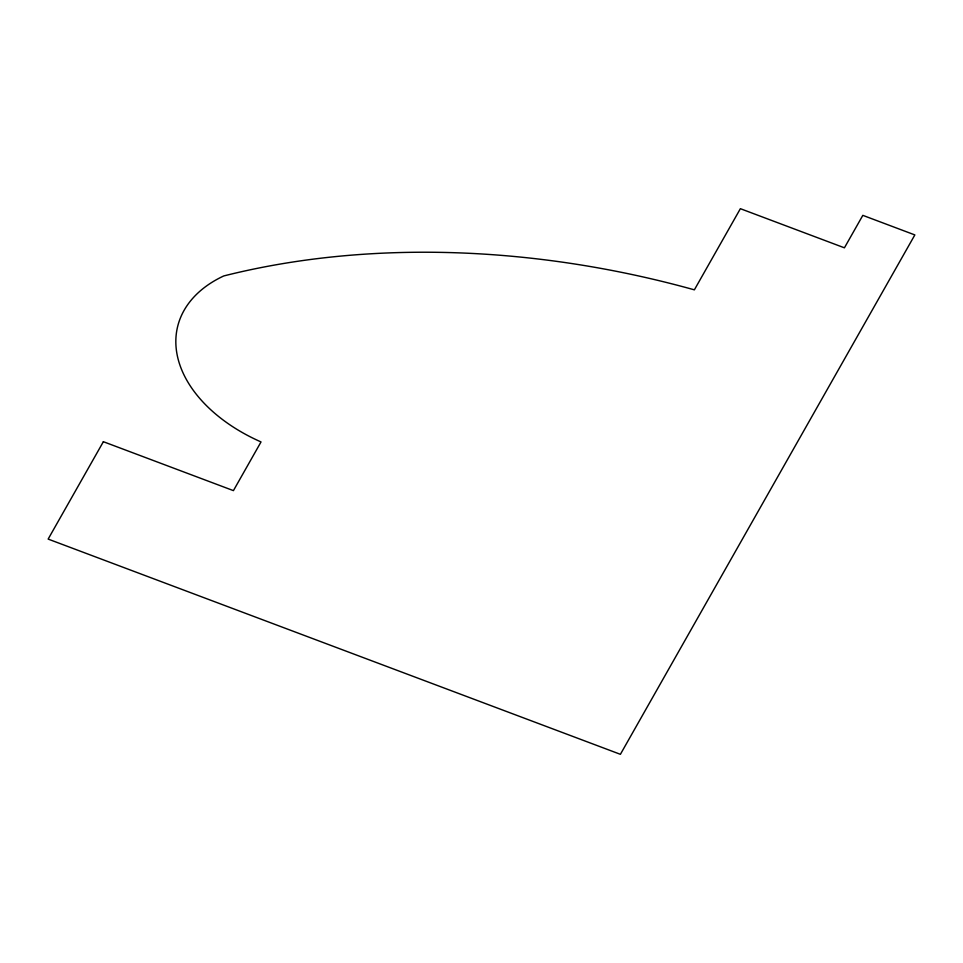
<?xml version="1.0" encoding="UTF-8"?>
<svg xmlns="http://www.w3.org/2000/svg" width="963" height="963" viewBox="0 0 963 963"><rect width="100%" height="100%" fill="white"/><g stroke="black" fill="none" stroke-linecap="round" stroke-linejoin="round"><path stroke-width="1.44" d="M103.366 441.704L48.15 539.087L620.401 754.318L914.85 234.924L862.824 215.351L844.419 247.816L740.378 208.682L694.371 289.839A677.615 440.982 13.8 0 0 223.753 275.948A146.737 95.493 13.8 0 0 261.021 441.933L233.419 490.624L103.366 441.704"/></g></svg>
